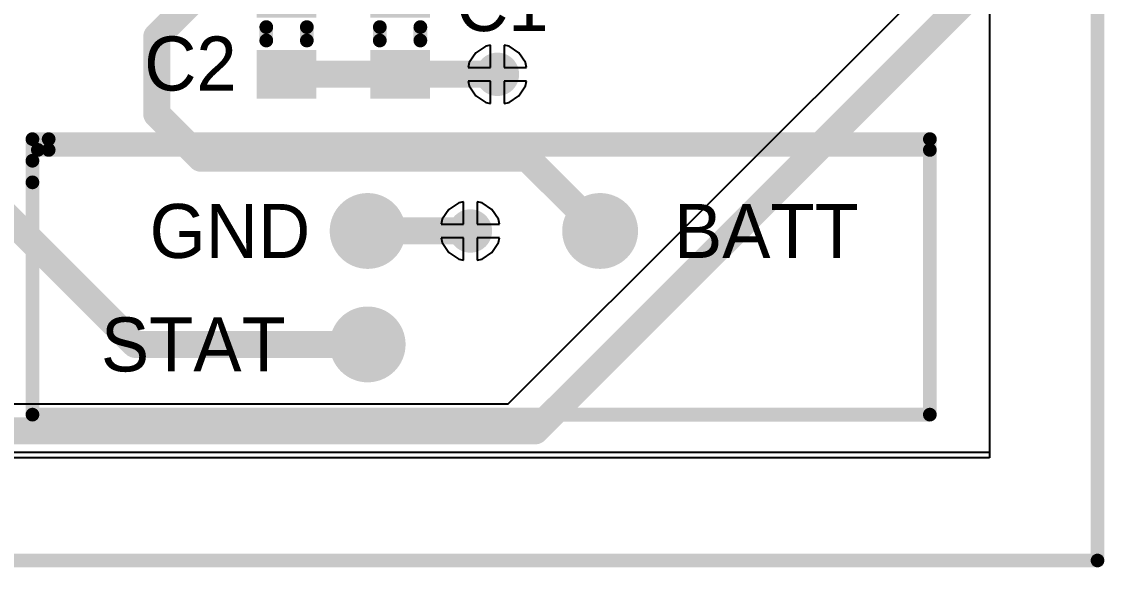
# Model space of a CAD drawing. Header units: millimetres. Extents: x -0.1 to 49.1, y -0.1 to 70.1.
# Drawn here: x 29.1 to 49.13, y -0.13 to 9.98 of the extents above; entities that cross this region are included whole.
import ezdxf

# ---------------------------------------------------------------- set-up
doc = ezdxf.new("R2010")
doc.units = ezdxf.units.MM
for name, color, linetype in [('BottomLayer', 5, 'Continuous'), ('BottomSolder', 6, 'Continuous'), ('Mechanical1', 6, 'Continuous'), ('MultiLayer', 9, 'Continuous'), ('TopLayer', 1, 'Continuous'), ('TopOverlay', 2, 'Continuous'), ('TopPaste', 8, 'Continuous'), ('TopSolder', 216, 'Continuous')]:
    doc.layers.add(name, color=color, linetype=linetype)

# ---------------------------------------------------------------- blocks, each defined once
blk = doc.blocks.new('_________2')
at = {"layer": 'TopLayer', "const_width": 0.6}
blk.add_lwpolyline([(-0.3, 0, 1), (0.3, 0, 1)], format="xyb", close=True, dxfattribs=at)
at = {"layer": 'TopPaste'}
blk.add_lwpolyline([(0, 0, 1), (0, 0, 1)], format="xyb", close=True, dxfattribs=at)
at = {"layer": 'TopSolder', "const_width": 0.702}
blk.add_lwpolyline([(-0.351, 0, 1), (0.351, 0, 1)], format="xyb", close=True, dxfattribs=at)
blk = doc.blocks.new('_________15')
at = {"layer": 'TopLayer', "const_width": 0.6}
blk.add_lwpolyline([(-0.3, 0, 1), (0.3, 0, 1)], format="xyb", close=True, dxfattribs=at)
at = {"layer": 'TopPaste'}
blk.add_lwpolyline([(0, 0, 1), (0, 0, 1)], format="xyb", close=True, dxfattribs=at)
at = {"layer": 'TopSolder', "const_width": 0.702}
blk.add_lwpolyline([(-0.351, 0, 1), (0.351, 0, 1)], format="xyb", close=True, dxfattribs=at)
blk = doc.blocks.new('_________28')
at = {"layer": 'TopLayer', "const_width": 0.6}
blk.add_lwpolyline([(-0.3, 0, 1), (0.3, 0, 1)], format="xyb", close=True, dxfattribs=at)
at = {"layer": 'TopPaste'}
blk.add_lwpolyline([(0, 0, 1), (0, 0, 1)], format="xyb", close=True, dxfattribs=at)
at = {"layer": 'TopSolder', "const_width": 0.702}
blk.add_lwpolyline([(-0.351, 0, 1), (0.351, 0, 1)], format="xyb", close=True, dxfattribs=at)
blk = doc.blocks.new('C___0603__1608_________31')
at = {"layer": 'TopLayer'}
for points in [[(-0.35, -0.45), (0.35, -0.45), (-0.35, 0.45), (0.35, 0.45)], [(1.15, -0.45), (1.85, -0.45), (1.15, 0.45), (1.85, 0.45)]]:
    blk.add_solid(points, dxfattribs=at)
at = {"layer": 'TopOverlay', "const_width": 0.254}
for points in [[(0.625, 0.375), (0.875, 0.375)], [(0.625, -0.375), (0.875, -0.375)]]:
    blk.add_lwpolyline(points, dxfattribs=at)
at = {"layer": 'TopOverlay', "const_width": 0.127}
for points in [[(0.562, 0.375, 1), (0.689, 0.375, 1)], [(0.811, 0.375, 1), (0.938, 0.375, 1)], [(0.562, -0.375, 1), (0.689, -0.375, 1)], [(0.811, -0.375, 1), (0.938, -0.375, 1)]]:
    blk.add_lwpolyline(points, format="xyb", close=True, dxfattribs=at)
at = {"layer": 'TopPaste'}
for points in [[(-0.35, -0.45), (0.35, -0.45), (-0.35, 0.45), (0.35, 0.45)], [(1.15, -0.45), (1.85, -0.45), (1.15, 0.45), (1.85, 0.45)]]:
    blk.add_solid(points, dxfattribs=at)
at = {"layer": 'TopSolder'}
for points in [[(-0.452, -0.552), (0.452, -0.552), (-0.452, 0.552), (0.452, 0.552)], [(1.048, -0.552), (1.952, -0.552), (1.048, 0.552), (1.952, 0.552)]]:
    blk.add_solid(points, dxfattribs=at)
blk = doc.blocks.new('C___0603__1608_________32')
at = {"layer": 'TopLayer'}
for points in [[(-0.35, -0.45), (0.35, -0.45), (-0.35, 0.45), (0.35, 0.45)], [(1.15, -0.45), (1.85, -0.45), (1.15, 0.45), (1.85, 0.45)]]:
    blk.add_solid(points, dxfattribs=at)
at = {"layer": 'TopOverlay', "const_width": 0.254}
for points in [[(0.625, 0.375), (0.875, 0.375)], [(0.625, -0.375), (0.875, -0.375)]]:
    blk.add_lwpolyline(points, dxfattribs=at)
at = {"layer": 'TopOverlay', "const_width": 0.127}
for points in [[(0.562, 0.375, 1), (0.689, 0.375, 1)], [(0.811, 0.375, 1), (0.938, 0.375, 1)], [(0.562, -0.375, 1), (0.689, -0.375, 1)], [(0.811, -0.375, 1), (0.938, -0.375, 1)]]:
    blk.add_lwpolyline(points, format="xyb", close=True, dxfattribs=at)
at = {"layer": 'TopPaste'}
for points in [[(-0.35, -0.45), (0.35, -0.45), (-0.35, 0.45), (0.35, 0.45)], [(1.15, -0.45), (1.85, -0.45), (1.15, 0.45), (1.85, 0.45)]]:
    blk.add_solid(points, dxfattribs=at)
at = {"layer": 'TopSolder'}
for points in [[(-0.452, -0.552), (0.452, -0.552), (-0.452, 0.552), (0.452, 0.552)], [(1.048, -0.552), (1.952, -0.552), (1.048, 0.552), (1.952, 0.552)]]:
    blk.add_solid(points, dxfattribs=at)

msp = doc.modelspace()

# ---------------------------------------------------------------- linework, layer by layer
at = {"layer": 'BottomLayer'}
for p, q in [((47, 30.11), (47, 2)), ((37.684, 9.522), (37.501, 9.399)), ((37.773, 9.54), (37.684, 9.522)), ((37.773, 9.127), (37.773, 9.54)), ((38.116, 9.522), (38.027, 9.54)), ((38.027, 9.54), (38.027, 9.127)), ((38.299, 9.399), (38.116, 9.522)), ((37.378, 9.216), (37.36, 9.127)), ((37.501, 9.399), (37.378, 9.216)), ((38.422, 9.216), (38.299, 9.399)), ((38.44, 9.127), (38.422, 9.216)), ((37.36, 9.127), (37.773, 9.127)), ((38.027, 9.127), (38.44, 9.127)), ((37.773, 8.873), (37.36, 8.873)), ((37.36, 8.873), (37.378, 8.784)), ((37.773, 8.46), (37.773, 8.873)), ((38.44, 8.873), (38.027, 8.873)), ((38.027, 8.873), (38.027, 8.46)), ((38.422, 8.784), (38.44, 8.873)), ((37.378, 8.784), (37.501, 8.601)), ((38.299, 8.601), (38.422, 8.784)), ((37.501, 8.601), (37.684, 8.478)), ((37.684, 8.478), (37.773, 8.46)), ((38.027, 8.46), (38.116, 8.478)), ((38.116, 8.478), (38.299, 8.601)), ((37.184, 6.622), (37.001, 6.499)), ((37.273, 6.64), (37.184, 6.622)), ((37.273, 6.227), (37.273, 6.64)), ((37.616, 6.622), (37.527, 6.64)), ((37.527, 6.64), (37.527, 6.227)), ((37.799, 6.499), (37.616, 6.622)), ((37.001, 6.499), (36.878, 6.316)), ((37.922, 6.316), (37.799, 6.499)), ((36.878, 6.316), (36.86, 6.227)), ((36.86, 6.227), (37.273, 6.227)), ((37.527, 6.227), (37.94, 6.227)), ((37.94, 6.227), (37.922, 6.316)), ((37.273, 5.973), (36.86, 5.973)), ((36.86, 5.973), (36.878, 5.884)), ((36.878, 5.884), (37.001, 5.701)), ((37.273, 5.56), (37.273, 5.973)), ((37.94, 5.973), (37.527, 5.973)), ((37.527, 5.973), (37.527, 5.56)), ((37.799, 5.701), (37.922, 5.884)), ((37.922, 5.884), (37.94, 5.973)), ((37.001, 5.701), (37.184, 5.578)), ((37.616, 5.578), (37.799, 5.701)), ((37.184, 5.578), (37.273, 5.56)), ((37.527, 5.56), (37.616, 5.578)), ((47, 2), (2, 2))]:
    msp.add_line(p, q, dxfattribs=at)
at = {"layer": 'BottomLayer', "const_width": 0.3}
for points in [[(37.75, 9, 1), (38.05, 9, 1)], [(37.25, 6.1, 1), (37.55, 6.1, 1)]]:
    msp.add_lwpolyline(points, format="xyb", close=True, dxfattribs=at)
at = {"layer": 'BottomSolder', "const_width": 0.402}
for points in [[(37.699, 9, 1), (38.101, 9, 1)], [(37.199, 6.1, 1), (37.601, 6.1, 1)]]:
    msp.add_lwpolyline(points, format="xyb", close=True, dxfattribs=at)
at = {"layer": 'Mechanical1', "const_width": 0.254}
for points in [[(49, 0), (49, 56)], [(0, 0), (49, 0)]]:
    msp.add_lwpolyline(points, dxfattribs=at)
at = {"layer": 'Mechanical1', "const_width": 0.127}
msp.add_lwpolyline([(48.937, 0, 1), (49.064, 0, 1)], format="xyb", close=True, dxfattribs=at)
msp.add_lwpolyline([(48.937, 0, 1), (49.064, 0, 1)], format="xyb", close=True, dxfattribs=at)
at = {"layer": 'MultiLayer', "const_width": 0.3}
for points in [[(37.75, 9, 1), (38.05, 9, 1)], [(37.25, 6.1, 1), (37.55, 6.1, 1)]]:
    msp.add_lwpolyline(points, format="xyb", close=True, dxfattribs=at)
at = {"layer": 'TopLayer'}
for p, q in [((47, 16.3), (47, 1.9)), ((38.1, 2.9), (45.7, 10.5)), ((22.191, 2.9), (38.1, 2.9)), ((47, 1.9), (3.3, 1.9))]:
    msp.add_line(p, q, dxfattribs=at)
at = {"layer": 'TopLayer', "const_width": 0.5}
for points in [[(31.6, 9.7), (32.4, 10.5)], [(38.6, 2.4), (46.5, 10.3)], [(31.6, 8.261), (31.6, 9.7)], [(34, 9), (36.1, 9)], [(36.1, 9), (37.9, 9)], [(31.6, 8.261), (32.415, 7.446)], [(32.415, 7.446), (38.454, 7.446)], [(38.454, 7.446), (39.8, 6.1)], [(28.4, 6.8), (31.2, 4)], [(35.5, 6.1), (37.4, 6.1)], [(31.2, 4), (35.5, 4)], [(7.6, 2.4), (38.6, 2.4)]]:
    msp.add_lwpolyline(points, dxfattribs=at)
at = {"layer": 'TopLayer'}
for points, const_width in [([(31.475, 9.7, 1), (31.725, 9.7, 1)], 0.25), ([(31.475, 9.7, 1), (31.725, 9.7, 1)], 0.25), ([(33.875, 9, 1), (34.125, 9, 1)], 0.25), ([(35.975, 9, 1), (36.225, 9, 1)], 0.25), ([(35.975, 9, 1), (36.225, 9, 1)], 0.25), ([(37.75, 9, 1), (38.05, 9, 1)], 0.3), ([(37.775, 9, 1), (38.025, 9, 1)], 0.25), ([(31.475, 8.261, 1), (31.725, 8.261, 1)], 0.25), ([(31.475, 8.261, 1), (31.725, 8.261, 1)], 0.25), ([(32.29, 7.446, 1), (32.54, 7.446, 1)], 0.25), ([(32.29, 7.446, 1), (32.54, 7.446, 1)], 0.25), ([(38.329, 7.446, 1), (38.579, 7.446, 1)], 0.25), ([(38.329, 7.446, 1), (38.579, 7.446, 1)], 0.25), ([(35.375, 6.1, 1), (35.625, 6.1, 1)], 0.25), ([(37.25, 6.1, 1), (37.55, 6.1, 1)], 0.3), ([(37.275, 6.1, 1), (37.525, 6.1, 1)], 0.25), ([(39.675, 6.1, 1), (39.925, 6.1, 1)], 0.25), ([(31.075, 4, 1), (31.325, 4, 1)], 0.25), ([(31.075, 4, 1), (31.325, 4, 1)], 0.25), ([(35.375, 4, 1), (35.625, 4, 1)], 0.25), ([(38.475, 2.4, 1), (38.725, 2.4, 1)], 0.25), ([(38.475, 2.4, 1), (38.725, 2.4, 1)], 0.25)]:
    msp.add_lwpolyline(points, format="xyb", close=True, dxfattribs=dict(at, const_width=const_width))
at = {"layer": 'TopOverlay', "const_width": 0.254}
for points in [[(29.3, 7.8), (29.6, 7.8)], [(29.3, 7.4), (29.3, 7.8)], [(29.6, 7.8), (45.9, 7.8)], [(45.9, 7.6), (45.9, 7.8)], [(29.4, 7.6), (29.6, 7.6)], [(29.6, 7.6), (45.9, 7.6)], [(45.9, 2.7), (45.9, 7.6)], [(29.3, 7), (29.3, 7.4)], [(29.3, 2.7), (29.3, 7)], [(29.3, 2.7), (45.9, 2.7)]]:
    msp.add_lwpolyline(points, dxfattribs=at)
at = {"layer": 'TopOverlay', "const_width": 0.127}
for points in [[(29.236, 7.8, 1), (29.363, 7.8, 1)], [(29.236, 7.8, 1), (29.363, 7.8, 1)], [(29.536, 7.8, 1), (29.663, 7.8, 1)], [(29.536, 7.8, 1), (29.663, 7.8, 1)], [(45.836, 7.8, 1), (45.963, 7.8, 1)], [(45.836, 7.8, 1), (45.963, 7.8, 1)], [(29.336, 7.6, 1), (29.463, 7.6, 1)], [(29.536, 7.6, 1), (29.663, 7.6, 1)], [(29.536, 7.6, 1), (29.663, 7.6, 1)], [(45.836, 7.6, 1), (45.963, 7.6, 1)], [(45.836, 7.6, 1), (45.963, 7.6, 1)], [(45.836, 7.6, 1), (45.963, 7.6, 1)], [(29.236, 7.4, 1), (29.363, 7.4, 1)], [(29.236, 7.4, 1), (29.363, 7.4, 1)], [(29.236, 7, 1), (29.363, 7, 1)], [(29.236, 7, 1), (29.363, 7, 1)], [(29.236, 2.7, 1), (29.363, 2.7, 1)], [(29.236, 2.7, 1), (29.363, 2.7, 1)], [(45.836, 2.7, 1), (45.963, 2.7, 1)], [(45.836, 2.7, 1), (45.963, 2.7, 1)]]:
    msp.add_lwpolyline(points, format="xyb", close=True, dxfattribs=at)
at = {"layer": 'TopSolder', "const_width": 0.402}
for points in [[(37.699, 9, 1), (38.101, 9, 1)], [(37.199, 6.1, 1), (37.601, 6.1, 1)]]:
    msp.add_lwpolyline(points, format="xyb", close=True, dxfattribs=at)

# ---------------------------------------------------------------- block references
at = {"rotation": 90}
for name, p in [('C___0603__1608_________31', (34, 9)), ('C___0603__1608_________32', (36.1, 9)), ('_________28', (35.5, 6.1)), ('_________15', (39.8, 6.1)), ('_________2', (35.5, 4))]:
    msp.add_blockref(name, p, dxfattribs=at)

# ---------------------------------------------------------------- texts
at = {"layer": 'TopOverlay'}
for s, p in [('C1', (37.134, 9.8)), ('C2', (31.367, 8.7)), ('GND', (31.467, 5.6)), ('BATT', (41.167, 5.6)), ('STAT', (30.567, 3.5))]:
    msp.add_text(s, height=1, dxfattribs=at).set_placement(p)

doc.saveas('drawing.dxf')
